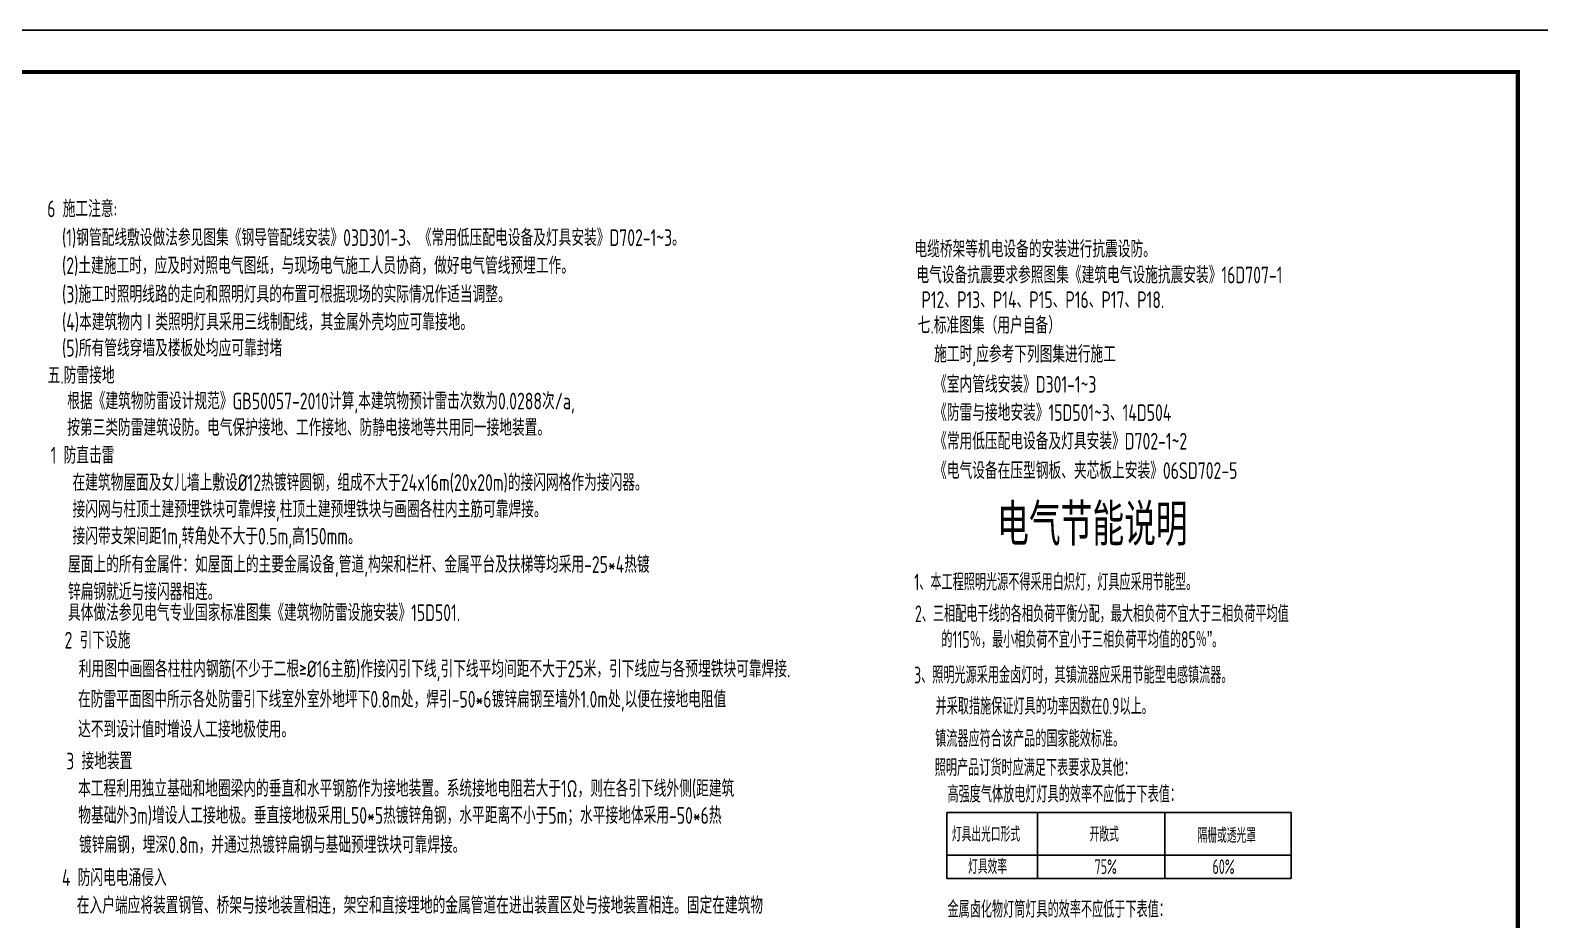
# Model space of a CAD drawing. Extents: x 5211311 to 5622788, y -441754 to -251897.
# Drawn here: x 5256521 to 5292631, y -319351 to -298059 of the extents above; entities that cross this region are included whole.
import ezdxf

# ---------------------------------------------------------------- set-up
doc = ezdxf.new("R2010")
doc.units = 0
doc.header["$LTSCALE"] = 1000
doc.header["$MEASUREMENT"] = 0
doc.layers.add('PUB_TITLE', color=4, linetype='CONTINUOUS')
doc.layers.add('电气', color=3, linetype='CONTINUOUS')
doc.styles.add('SCEI', font='hdtxt.shx', dxfattribs={"width": 0.8, "height": 400, "bigfont": 'hdhztxt.shx'})
doc.styles.add('sceic', font='sceie.shx', dxfattribs={"width": 0.8, "bigfont": 'sceic.shx'})
doc.styles.add('sceie', font='sceie.shx', dxfattribs={"width": 0.7, "bigfont": 'sceic.shx'})

msp = doc.modelspace()

# ---------------------------------------------------------------- linework, layer by layer
at = {"layer": 'PUB_TITLE'}
msp.add_lwpolyline([(5233706, -340058.5), (5293106, -340058.5), (5293106, -298058.5), (5233706, -298058.5)], close=True, dxfattribs=at)
at = {"layer": 'PUB_TITLE', "const_width": 100}
msp.add_lwpolyline([(5236206, -339058.5), (5292106, -339058.5), (5292106, -299058.5), (5236206, -299058.5)], close=True, dxfattribs=at)
at = {"layer": '电气'}
for p, q in [((5278443.8, -316786), (5286679.5, -316786)), ((5278443.8, -318363.1), (5278443.8, -316786)), ((5280612.9, -318363.1), (5280612.9, -316786)), ((5283658.2, -318363.1), (5283658.2, -316786)), ((5286679.5, -316786), (5286679.5, -318363.1)), ((5278443.8, -317805.9), (5286679.5, -317805.9)), ((5278443.8, -318363.1), (5286679.5, -318363.1))]:
    msp.add_line(p, q, dxfattribs=at)

# ---------------------------------------------------------------- texts
for s, height, style, width, p in [('6 施工注意:', 400, 'sceic', 0.8, (5256927.4, -302534.3)), ('(1)钢管配线敷设做法参见图集《钢导管配线安装》03D301-3、《常用低压配电设备及灯具安装》D702-1~3。', 400, 'sceic', 0.8, (5257282.6, -303224.1)), ('电缆桥架等机电设备的安装进行抗震设防。', 400, 'sceic', 0.8, (5277671.8, -303499.1)), ('(2)土建施工时，应及时对照电气图纸，与现场电气施工人员协商，做好电气管线预埋工作。', 400, 'sceic', 0.8, (5257282.6, -303895.1)), ('电气设备抗震要求参照图集《建筑电气设施抗震安装》16D707-1', 400, 'sceic', 0.8, (5277718.9, -304117.6)), ('(3)施工时照明线路的走向和照明灯具的布置可根据现场的实际情况作适当调整。', 400, 'sceic', 0.8, (5257282.6, -304580.7)), ('P12、P13、P14、P15、P16、P17、P18.', 400, 'sceic', 0.8, (5277840.7, -304709.7)), ('(4)本建筑物内Ⅰ类照明灯具采用三线制配线，其金属外壳均应可靠接地。', 400, 'sceic', 0.8, (5257282.6, -305244.1)), ('七.标准图集（用户自备）', 400, 'sceic', 0.8, (5277751, -305322.7)), ('(5)所有管线穿墙及楼板处均应可靠封堵', 400, 'sceic', 0.8, (5257282.6, -305868.9)), ('施工时,应参考下列图集进行施工', 400, 'sceic', 0.8, (5278142.5, -306013.4)), ('五.防雷接地', 400, 'sceic', 0.8, (5256939.5, -306521)), ('《室内管线安装》D301-1~3', 400, 'sceic', 0.8, (5278142.5, -306736.1)), ('根据《建筑物防雷设计规范》GB50057-2010计算,本建筑物预计雷击次数为0.0288次/a,', 400, 'sceic', 0.8, (5257407.5, -307135.5)), ('《防雷与接地安装》15D501~3、14D504', 400, 'sceic', 0.8, (5278142.5, -307411.7)), ('按第三类防雷建筑设防。电气保护接地、工作接地、防静电接地等共用同一接地装置。', 400, 'sceic', 0.8, (5257406.6, -307770.2)), ('《常用低压配电设备及灯具安装》D702-1~2', 400, 'sceic', 0.8, (5278142.5, -308095.8)), ('1 防直击雷', 400, 'sceic', 0.8, (5257010.3, -308433.2)), ('《电气设备在压型钢板、夹芯板上安装》06SD702-5', 400, 'sceic', 0.8, (5278142.5, -308798.8)), ('在建筑物屋面及女儿墙上敷设%%C12热镀锌圆钢，组成不大于24x16m(20x20m)的接闪网格作为接闪器。', 400, 'sceic', 0.8, (5257533.3, -309086.3)), ('接闪网与柱顶土建预埋铁块可靠焊接,柱顶土建预埋铁块与画圈各柱内主筋可靠焊接。', 400, 'sceic', 0.8, (5257533.3, -309724.3)), ('接闪带支架间距1m,转角处不大于0.5m,高150mm。', 400, 'sceic', 0.8, (5257533.3, -310369.3)), ('屋面上的所有金属件：如屋面上的主要金属设备,管道,构架和栏杆、金属平台及扶梯等均采用-25*4热镀', 400, 'sceic', 0.8, (5257424.5, -311046.7)), ('锌扁钢就近与接闪器相连。', 400, 'sceic', 0.8, (5257424.5, -311700.6)), ('1、本工程照明光源不得采用白炽灯，灯具应采用节能型。', 400, 'sceie', 0.7, (5277668.8, -311467.2)), ('具体做法参见电气专业国家标准图集《建筑物防雷设施安装》15D501.', 400, 'sceic', 0.8, (5257424.5, -312200.6)), ('2、三相配电干线的各相负荷平衡分配，最大相负荷不宜大于三相负荷平均值', 400, 'sceie', 0.7, (5277685.3, -312226.7)), ('2 引下设施', 400, 'sceic', 0.8, (5257343.2, -312857.7)), ('的115％，最小相负荷不宜小于三相负荷平均值的85％”。', 400, 'sceie', 0.7, (5278316.2, -312841.3)), ('利用图中画圈各柱柱内钢筋(不少于二根≥%%C16主筋)作接闪引下线,引下线平均间距不大于25米，引下线应与各预埋铁块可靠焊接.', 400, 'sceic', 0.8, (5257682.8, -313547.2)), ('3、照明光源采用金卤灯时，其镇流器应采用节能型电感镇流器。', 400, 'sceie', 0.7, (5277664.2, -313692.6)), ('在防雷平面图中所示各处防雷引下线室外室外地坪下0.8m处，焊引-50*6镀锌扁钢至墙外1.0m处,以便在接地电阻值', 400, 'sceic', 0.8, (5257665.1, -314271.8)), ('并采取措施保证灯具的功率因数在0.9以上。', 400, 'sceie', 0.7, (5278178.2, -314438.4)), ('达不到设计值时增设人工接地极使用。', 400, 'sceic', 0.8, (5257665.9, -314992.5)), ('镇流器应符合该产品的国家能效标准。', 400, 'sceie', 0.7, (5278168.2, -315215.5)), ('3 接地装置', 400, 'sceic', 0.8, (5257383, -315752.7)), ('照明产品订货时应满足下表要求及其他：', 400, 'sceie', 0.7, (5278158.3, -315908.6)), ('本工程利用独立基础和地圈梁内的垂直和水平钢筋作为接地装置。系统接地电阻若大于1Ω，则在各引下线外侧(距建筑', 400, 'sceic', 0.8, (5257667.3, -316409.2)), ('高强度气体放电灯灯具的效率不应低于下表值：', 400, 'sceie', 0.7, (5278462.8, -316543.9)), ('物基础外3m)增设人工接地极。垂直接地极采用L50*5热镀锌角钢，水平距离不小于5m；水平接地体采用-50*6热', 400, 'sceic', 0.8, (5257671.1, -317053)), ('镀锌扁钢，埋深0.8m，并通过热镀锌扁钢与基础预埋铁块可靠焊接。', 400, 'sceic', 0.8, (5257691, -317756.8)), ('灯具出光口形式', 350, 'sceie', 0.7, (5278568.9, -317477.6)), ('开敞式', 350, 'sceie', 0.7, (5281862.4, -317477.6)), ('隔栅或透光罩', 350, 'sceie', 0.7, (5284445.4, -317507.5)), ('4 防闪电电涌侵入', 400, 'sceic', 0.8, (5257280.1, -318542.4)), ('灯具效率', 350, 'sceie', 0.7, (5278955.6, -318253.7)), ('75%', 350, 'sceie', 0.7, (5281981.9, -318253.7)), ('60%', 350, 'sceie', 0.7, (5284801.8, -318253.7)), ('在入户端应将装置钢管、桥架与接地装置相连，架空和直接埋地的金属管道在进出装置区处与接地装置相连。固定在建筑物', 400, 'sceic', 0.8, (5257635.3, -319205.8)), ('金属卤化物灯筒灯具的效率不应低于下表值：', 400, 'sceie', 0.7, (5278462.8, -319299.1))]:
    msp.add_text(s, height=height, dxfattribs=dict(at, style=style, width=width)).set_placement(p)
at = {"layer": '电气', "color": 2, "style": 'SCEI', "width": 0.8}
msp.add_text('电气节能说明', height=1000, dxfattribs=at).set_placement((5279649, -310395))

doc.saveas('drawing.dxf')
